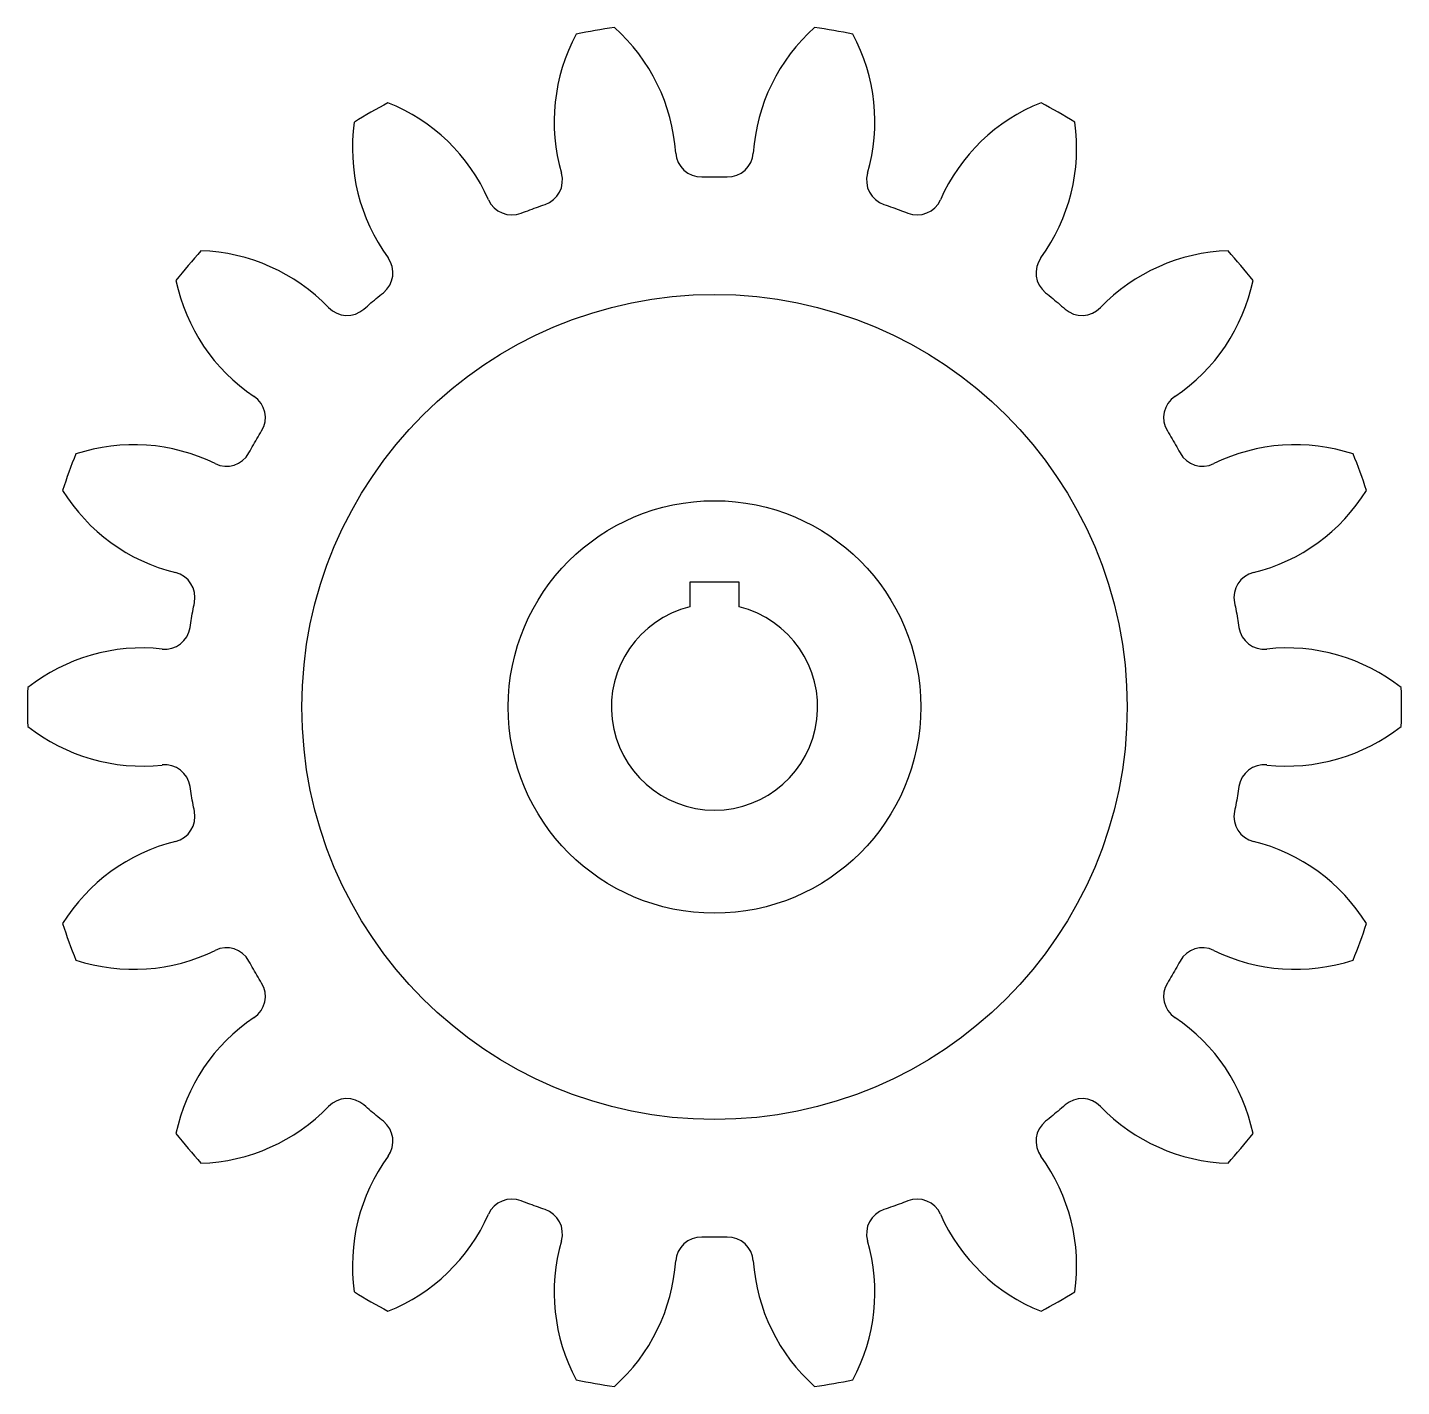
# Model space of a CAD drawing. Header units: inches. Extents: x 21.54 to 24.87, y 25.1 to 28.39.
import ezdxf

# ---------------------------------------------------------------- set-up
doc = ezdxf.new("R2010")
doc.units = ezdxf.units.IN
doc.header["$MEASUREMENT"] = 0

msp = doc.modelspace()

# ---------------------------------------------------------------- linework, layer by layer
for points in [[(23.1758, 28.0306), (23.1813, 28.0307), (23.1869, 28.0308), (23.1925, 28.0309), (23.1981, 28.0309), (23.2037, 28.031), (23.2093, 28.031), (23.2149, 28.0309), (23.2205, 28.0309), (23.226, 28.0308), (23.2316, 28.0307), (23.2372, 28.0306)], [(22.7381, 27.9426), (22.7433, 27.9446), (22.7485, 27.9466), (22.7537, 27.9486), (22.759, 27.9506), (22.7642, 27.9525), (22.7694, 27.9544), (22.7747, 27.9563), (22.78, 27.9582), (22.7852, 27.96), (22.7905, 27.9618), (22.7958, 27.9636)], [(23.6172, 27.9636), (23.6224, 27.9618), (23.6277, 27.96), (23.633, 27.9582), (23.6383, 27.9563), (23.6435, 27.9544), (23.6488, 27.9525), (23.654, 27.9506), (23.6593, 27.9486), (23.6645, 27.9466), (23.6697, 27.9446), (23.6749, 27.9426)], [(22.3569, 27.7102), (22.3611, 27.7139), (22.3653, 27.7175), (22.3695, 27.7212), (22.3738, 27.7248), (22.378, 27.7284), (22.3823, 27.732), (22.3866, 27.7356), (22.3909, 27.7391), (22.3953, 27.7427), (22.3996, 27.7462), (22.404, 27.7497)], [(24.009, 27.7497), (24.0134, 27.7462), (24.0177, 27.7427), (24.022, 27.7391), (24.0263, 27.7356), (24.0306, 27.732), (24.0349, 27.7284), (24.0392, 27.7248), (24.0434, 27.7212), (24.0477, 27.7175), (24.0519, 27.7139), (24.0561, 27.7102)], [(22.0782, 27.3614), (22.0809, 27.3663), (22.0836, 27.3712), (22.0863, 27.3761), (22.089, 27.381), (22.0918, 27.3858), (22.0946, 27.3906), (22.0974, 27.3955), (22.1003, 27.4003), (22.1031, 27.4051), (22.106, 27.4099), (22.1089, 27.4147)], [(24.3041, 27.4147), (24.307, 27.4099), (24.3099, 27.4051), (24.3127, 27.4003), (24.3155, 27.3955), (24.3184, 27.3906), (24.3212, 27.3858), (24.3239, 27.381), (24.3267, 27.3761), (24.3294, 27.3712), (24.3321, 27.3663), (24.3348, 27.3614)], [(23.2665, 26.9882), (23.2665, 27.0482), (23.1465, 27.0482), (23.1465, 26.9882)], [(21.9355, 26.9384), (21.9364, 26.9439), (21.9373, 26.9494), (21.9382, 26.9549), (21.9391, 26.9604), (21.94, 26.9659), (21.941, 26.9715), (21.942, 26.9769), (21.943, 26.9824), (21.9441, 26.9879), (21.9451, 26.9934), (21.9462, 26.9989)], [(24.4668, 26.9989), (24.4678, 26.9934), (24.4689, 26.9879), (24.47, 26.9824), (24.471, 26.9769), (24.472, 26.9715), (24.4729, 26.9659), (24.4739, 26.9604), (24.4748, 26.9549), (24.4757, 26.9494), (24.4766, 26.9439), (24.4774, 26.9384)], [(21.9462, 26.4921), (21.9451, 26.4975), (21.9441, 26.503), (21.943, 26.5085), (21.942, 26.514), (21.941, 26.5195), (21.94, 26.525), (21.9391, 26.5305), (21.9382, 26.536), (21.9373, 26.5415), (21.9364, 26.5471), (21.9355, 26.5526)], [(24.4774, 26.5526), (24.4766, 26.5471), (24.4757, 26.5415), (24.4748, 26.536), (24.4739, 26.5305), (24.4729, 26.525), (24.472, 26.5195), (24.471, 26.514), (24.47, 26.5085), (24.4689, 26.503), (24.4678, 26.4975), (24.4668, 26.4921)], [(22.1089, 26.0763), (22.106, 26.0811), (22.1031, 26.0859), (22.1003, 26.0907), (22.0974, 26.0955), (22.0946, 26.1003), (22.0918, 26.1051), (22.089, 26.11), (22.0863, 26.1149), (22.0836, 26.1197), (22.0809, 26.1246), (22.0782, 26.1295)], [(24.3348, 26.1295), (24.3321, 26.1246), (24.3294, 26.1197), (24.3267, 26.1149), (24.3239, 26.11), (24.3212, 26.1051), (24.3184, 26.1003), (24.3155, 26.0955), (24.3127, 26.0907), (24.3099, 26.0859), (24.307, 26.0811), (24.3041, 26.0763)], [(22.404, 25.7413), (22.3996, 25.7448), (22.3953, 25.7483), (22.3909, 25.7518), (22.3866, 25.7554), (22.3823, 25.7589), (22.378, 25.7625), (22.3738, 25.7661), (22.3695, 25.7698), (22.3653, 25.7734), (22.3611, 25.7771), (22.3569, 25.7808)], [(24.0561, 25.7808), (24.0519, 25.7771), (24.0477, 25.7734), (24.0434, 25.7698), (24.0392, 25.7661), (24.0349, 25.7625), (24.0306, 25.7589), (24.0263, 25.7554), (24.022, 25.7518), (24.0177, 25.7483), (24.0134, 25.7448), (24.009, 25.7413)], [(22.7958, 25.5273), (22.7905, 25.5291), (22.7852, 25.531), (22.78, 25.5328), (22.7747, 25.5347), (22.7694, 25.5365), (22.7642, 25.5385), (22.759, 25.5404), (22.7537, 25.5423), (22.7485, 25.5443), (22.7433, 25.5463), (22.7381, 25.5484)], [(23.6749, 25.5484), (23.6697, 25.5463), (23.6645, 25.5443), (23.6593, 25.5423), (23.654, 25.5404), (23.6488, 25.5385), (23.6435, 25.5365), (23.6383, 25.5347), (23.633, 25.5328), (23.6277, 25.531), (23.6224, 25.5291), (23.6172, 25.5273)], [(23.2372, 25.4603), (23.2316, 25.4602), (23.226, 25.4601), (23.2205, 25.4601), (23.2149, 25.46), (23.2093, 25.46), (23.2037, 25.46), (23.1981, 25.46), (23.1925, 25.4601), (23.1869, 25.4601), (23.1813, 25.4602), (23.1758, 25.4603)]]:
    msp.add_lwpolyline(points)
for radius in [1, 0.5]:
    msp.add_circle((23.2065, 26.7455), radius)
for centre, radius, start, end in [((23.2672, 28.1642), 0.4493, 151.8213, 196.1068), ((23.2065, 26.7455), 1.665, 98.3824, 101.6176), ((22.6642, 28.0579), 0.4493, 3.8932, 48.1787), ((23.7488, 28.0579), 0.4493, 131.8213, 176.1068), ((23.2065, 26.7455), 1.665, 78.3824, 81.6176), ((23.1458, 28.1642), 0.4493, 343.8932, 28.1787), ((23.2065, 26.7455), 1.665, 118.3824, 121.6176), ((22.248, 27.7933), 0.4493, 23.8932, 68.1787), ((24.1649, 27.7933), 0.4493, 111.8213, 156.1068), ((23.2065, 26.7455), 1.665, 58.3824, 61.6176), ((22.7783, 28.0994), 0.4493, 171.8213, 216.1068), ((23.6347, 28.0994), 0.4493, 323.8932, 8.1787), ((23.1743, 28.0926), 0.062, 183.8932, 271.3697), ((23.2387, 28.0926), 0.062, 268.6303, 356.1068), ((22.776, 28.0224), 0.062, 288.6303, 16.1068), ((23.637, 28.0224), 0.062, 163.8932, 251.3697), ((22.7155, 28.0003), 0.062, 203.8932, 291.3697), ((23.6975, 28.0003), 0.062, 248.6303, 336.1068), ((23.2065, 26.7455), 1.665, 138.3824, 141.6176), ((21.9475, 27.4022), 0.4493, 43.8932, 88.1787), ((24.4655, 27.4022), 0.4493, 91.8213, 136.1068), ((23.2065, 26.7455), 1.665, 38.3824, 41.6176), ((22.3652, 27.7981), 0.062, 308.6303, 36.1068), ((24.0477, 27.7981), 0.062, 143.8932, 231.3697), ((22.3411, 27.8713), 0.4493, 191.8213, 236.1068), ((24.0719, 27.8713), 0.4493, 303.8932, 348.1787), ((22.3159, 27.7567), 0.062, 223.8932, 311.3697), ((24.0971, 27.7567), 0.062, 228.6303, 316.1068), ((22.056, 27.4469), 0.062, 328.6303, 56.1068), ((24.357, 27.4469), 0.062, 123.8932, 211.3697), ((21.7988, 26.932), 0.4493, 63.8932, 108.1787), ((24.6142, 26.932), 0.4493, 71.8213, 116.1068), ((23.2065, 26.7455), 1.665, 158.3824, 161.6176), ((22.0237, 27.3911), 0.062, 243.8932, 331.3697), ((24.3892, 27.3911), 0.062, 208.6303, 296.1068), ((23.2065, 26.7455), 1.665, 18.3824, 21.6176), ((22.0082, 27.5074), 0.4493, 211.8213, 256.1068), ((24.4048, 27.5074), 0.4493, 283.8932, 328.1787), ((21.8854, 27.0111), 0.062, 348.6303, 76.1068), ((24.5275, 27.0111), 0.062, 103.8932, 191.3697), ((23.2065, 26.7455), 0.25, 103.8865, 76.1135), ((21.8742, 26.9477), 0.062, 263.8932, 351.3697), ((24.5387, 26.9477), 0.062, 188.6303, 276.1068), ((21.8199, 26.4393), 0.4493, 83.8932, 128.1787), ((24.5931, 26.4393), 0.4493, 51.8213, 96.1068), ((23.2065, 26.7455), 1.665, 178.3824, 181.6176), ((23.2065, 26.7455), 1.665, 358.3824, 1.6176), ((21.8199, 27.0516), 0.4493, 231.8213, 276.1068), ((24.5931, 27.0516), 0.4493, 263.8932, 308.1787), ((21.8742, 26.5433), 0.062, 8.6303, 96.1068), ((24.5387, 26.5433), 0.062, 83.8932, 171.3697), ((21.8854, 26.4798), 0.062, 283.8932, 11.3697), ((24.5275, 26.4798), 0.062, 168.6303, 256.1068), ((22.0082, 25.9835), 0.4493, 103.8932, 148.1787), ((24.4048, 25.9835), 0.4493, 31.8213, 76.1068), ((23.2065, 26.7455), 1.665, 198.3824, 201.6176), ((23.2065, 26.7455), 1.665, 338.3824, 341.6176), ((21.7988, 26.5589), 0.4493, 251.8213, 296.1068), ((22.0237, 26.0998), 0.062, 28.6303, 116.1068), ((24.3892, 26.0998), 0.062, 63.8932, 151.3697), ((24.6142, 26.5589), 0.4493, 243.8932, 288.1787), ((22.056, 26.044), 0.062, 303.8932, 31.3697), ((24.357, 26.044), 0.062, 148.6303, 236.1068), ((22.3411, 25.6196), 0.4493, 123.8932, 168.1787), ((24.0719, 25.6196), 0.4493, 11.8213, 56.1068), ((21.9475, 26.0887), 0.4493, 271.8213, 316.1068), ((22.3159, 25.7342), 0.062, 48.6303, 136.1068), ((24.0971, 25.7342), 0.062, 43.8932, 131.3697), ((24.4655, 26.0887), 0.4493, 223.8932, 268.1787), ((22.3652, 25.6928), 0.062, 323.8932, 51.3697), ((24.0477, 25.6928), 0.062, 128.6303, 216.1068), ((23.2065, 26.7455), 1.665, 218.3824, 221.6176), ((23.2065, 26.7455), 1.665, 318.3824, 321.6176), ((22.7783, 25.3915), 0.4493, 143.8932, 188.1787), ((23.6347, 25.3915), 0.4493, 351.8213, 36.1068), ((22.7155, 25.4906), 0.062, 68.6303, 156.1068), ((23.6975, 25.4906), 0.062, 23.8932, 111.3697), ((22.248, 25.6977), 0.4493, 291.8213, 336.1068), ((22.776, 25.4686), 0.062, 343.8932, 71.3697), ((23.637, 25.4686), 0.062, 108.6303, 196.1068), ((24.1649, 25.6977), 0.4493, 203.8932, 248.1787), ((23.2672, 25.3267), 0.4493, 163.8932, 208.1787), ((23.1743, 25.3984), 0.062, 88.6303, 176.1068), ((23.2387, 25.3984), 0.062, 3.8932, 91.3697), ((23.1458, 25.3267), 0.4493, 331.8213, 16.1068), ((22.6642, 25.4331), 0.4493, 311.8213, 356.1068), ((23.7488, 25.4331), 0.4493, 183.8932, 228.1787), ((23.2065, 26.7455), 1.665, 238.3824, 241.6176), ((23.2065, 26.7455), 1.665, 298.3824, 301.6176), ((23.2065, 26.7455), 1.665, 258.3824, 261.6176), ((23.2065, 26.7455), 1.665, 278.3824, 281.6176)]:
    msp.add_arc(centre, radius, start, end)

doc.saveas('drawing.dxf')
